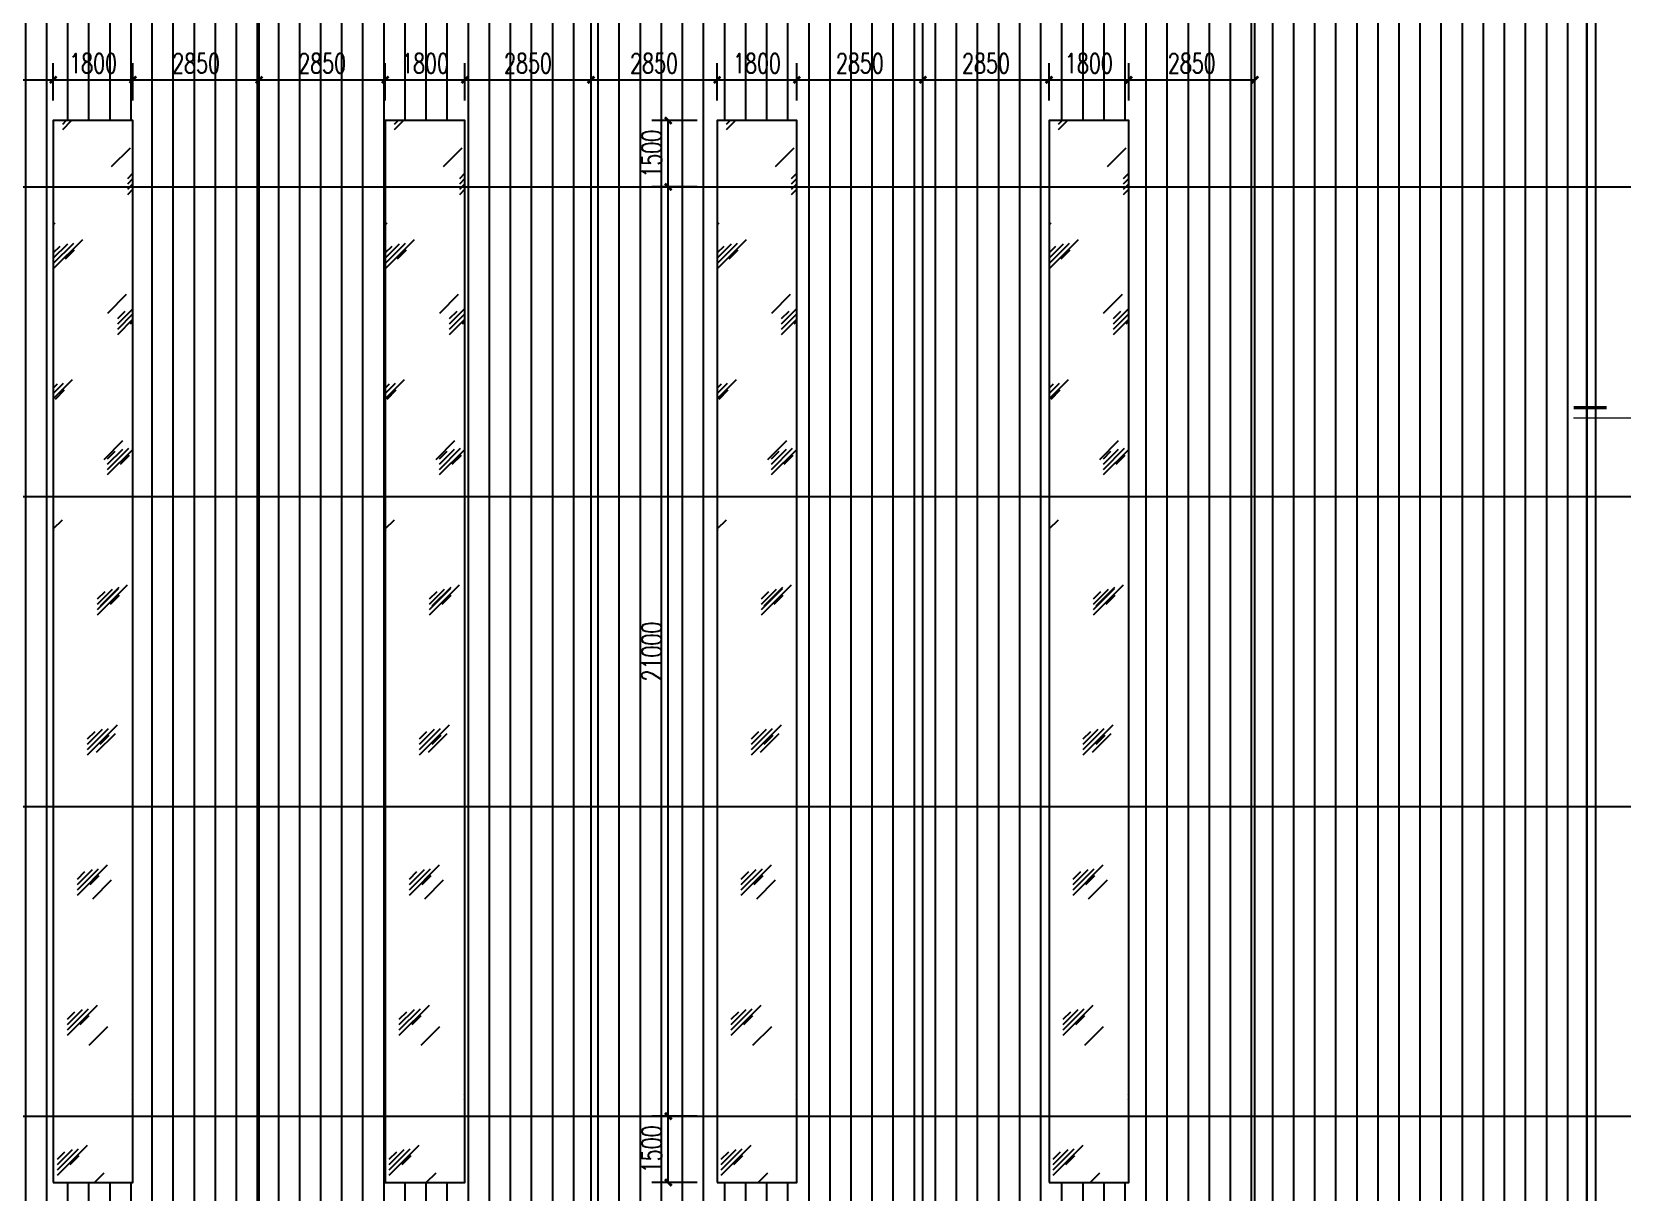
# Model space of a CAD drawing. Extents: x 962303 to 1579583, y -174742 to 224716.
# Drawn here: x 1523587 to 1559523, y 36094 to 62319 of the extents above; entities that cross this region are included whole.
import ezdxf

# ---------------------------------------------------------------- set-up
doc = ezdxf.new("R2010")
doc.units = 0
doc.header["$LTSCALE"] = 1000
doc.header["$MEASUREMENT"] = 0
doc.layers.add('DIM_IDEN', color=3, linetype='Continuous', lineweight=0)
doc.layers.add('DOTE', color=1, linetype='Continuous')
doc.layers.add('PUB_DIM', color=3, linetype='Continuous')
doc.styles.add('_TCH_DIM_T3', font='SIMPLEX', dxfattribs={"width": 0.705882, "bigfont": 'GBCBIG'})
doc.dimstyles.new('_TCH_ARCH&&150', dxfattribs={"dimtxt": 446.25, "dimasz": 150, "dimexe": 375, "dimexo": 450, "dimgap": 150, "dimtad": 1, "dimdec": 0, "dimzin": 0, "dimdsep": 46, "dimtxsty": '_TCH_DIM_T3', "dimblk": 'ARCHTICK', "dimcen": 0.09, "dimclrt": 7, "dimazin": 2, "dimtfac": 1, "dimtdec": 0, "dimtix": 1, "dimtmove": 2, "dimatfit": 3, "dimfxl": 0, "dimtolj": 1, "dimtzin": 0, "dimarcsym": 0})

# ---------------------------------------------------------------- blocks, each defined once
blk = doc.blocks.new('_ArchTick')
at = {"color": 0, "linetype": 'ByBlock', "const_width": 0.4}
blk.add_lwpolyline([(-0.5, -0.5), (0.5, 0.5)], dxfattribs=at)
blk = doc.blocks.new('*D119')
at = {"layer": 'Defpoints', "color": 0}
for p in [(1537969, 60313), (1539073, 60313), (1539073, 58813)]:
    blk.add_point(p, dxfattribs=at)
at = {"layer": 'PUB_DIM', "color": 0, "lineweight": -2}
for p, q in [((1538623, 60313), (1537594, 60313)), ((1537969, 58813), (1537969, 60313)), ((1538623, 58813), (1537594, 58813))]:
    blk.add_line(p, q, dxfattribs=at)
at = {"layer": 'PUB_DIM', "color": 0, "lineweight": -2, "xscale": 150, "yscale": 150, "zscale": 150}
for p, rotation in [((1537969, 60313), 90), ((1537969, 58813), 270)]:
    blk.add_blockref('_ArchTick', p, dxfattribs=dict(at, rotation=rotation))
at = {"layer": 'PUB_DIM', "color": 7, "insert": (1537596, 59563), "char_height": 446.2, "attachment_point": 5, "rotation": 90, "style": '_TCH_DIM_T3'}
blk.add_mtext('\\A1;1500', dxfattribs=at)
blk = doc.blocks.new('*D120')
at = {"layer": 'Defpoints', "color": 0}
for p in [(1537969, 58813), (1539073, 58813), (1539073, 37813)]:
    blk.add_point(p, dxfattribs=at)
at = {"layer": 'PUB_DIM', "color": 0, "lineweight": -2}
for p, q in [((1538623, 58813), (1537594, 58813)), ((1537969, 37813), (1537969, 58813)), ((1538623, 37813), (1537594, 37813))]:
    blk.add_line(p, q, dxfattribs=at)
at = {"layer": 'PUB_DIM', "color": 0, "lineweight": -2, "xscale": 150, "yscale": 150, "zscale": 150}
for p, rotation in [((1537969, 58813), 90), ((1537969, 37813), 270)]:
    blk.add_blockref('_ArchTick', p, dxfattribs=dict(at, rotation=rotation))
at = {"layer": 'PUB_DIM', "color": 7, "insert": (1537596, 48313), "char_height": 446.2, "attachment_point": 5, "rotation": 90, "style": '_TCH_DIM_T3'}
blk.add_mtext('\\A1;21000', dxfattribs=at)
blk = doc.blocks.new('*D121')
at = {"layer": 'Defpoints', "color": 0}
for p in [(1537969, 37813), (1539073, 37813), (1539073, 36313)]:
    blk.add_point(p, dxfattribs=at)
at = {"layer": 'PUB_DIM', "color": 0, "lineweight": -2}
for p, q in [((1538623, 37813), (1537594, 37813)), ((1537969, 36313), (1537969, 37813)), ((1538623, 36313), (1537594, 36313))]:
    blk.add_line(p, q, dxfattribs=at)
at = {"layer": 'PUB_DIM', "color": 0, "lineweight": -2, "xscale": 150, "yscale": 150, "zscale": 150}
for p, rotation in [((1537969, 37813), 90), ((1537969, 36313), 270)]:
    blk.add_blockref('_ArchTick', p, dxfattribs=dict(at, rotation=rotation))
at = {"layer": 'PUB_DIM', "color": 7, "insert": (1537596, 37063), "char_height": 446.2, "attachment_point": 5, "rotation": 90, "style": '_TCH_DIM_T3'}
blk.add_mtext('\\A1;1500', dxfattribs=at)
blk = doc.blocks.new('*D188')
at = {"layer": 'Defpoints', "color": 0}
for p in [(1524073, 61234), (1521223, 60313), (1524073, 60313)]:
    blk.add_point(p, dxfattribs=at)
at = {"layer": 'PUB_DIM', "color": 0, "lineweight": -2}
for p, q in [((1521223, 60763), (1521223, 61609)), ((1524073, 60763), (1524073, 61609)), ((1521223, 61234), (1524073, 61234))]:
    blk.add_line(p, q, dxfattribs=at)
at = {"layer": 'PUB_DIM', "color": 0, "lineweight": -2, "xscale": 150, "yscale": 150, "zscale": 150, "rotation": 180}
blk.add_blockref('_ArchTick', (1521223, 61234), dxfattribs=at)
at = {"layer": 'PUB_DIM', "color": 0, "lineweight": -2, "xscale": 150, "yscale": 150, "zscale": 150}
blk.add_blockref('_ArchTick', (1524073, 61234), dxfattribs=at)
at = {"layer": 'PUB_DIM', "color": 7, "insert": (1522648, 61607), "char_height": 446.2, "attachment_point": 5, "style": '_TCH_DIM_T3'}
blk.add_mtext('\\A1;2850', dxfattribs=at)
blk = doc.blocks.new('*D189')
at = {"layer": 'Defpoints', "color": 0}
for p in [(1525873, 61234), (1524073, 60313), (1525873, 60313)]:
    blk.add_point(p, dxfattribs=at)
at = {"layer": 'PUB_DIM', "color": 0, "lineweight": -2}
for p, q in [((1524073, 60763), (1524073, 61609)), ((1525873, 60763), (1525873, 61609)), ((1524073, 61234), (1525873, 61234))]:
    blk.add_line(p, q, dxfattribs=at)
at = {"layer": 'PUB_DIM', "color": 0, "lineweight": -2, "xscale": 150, "yscale": 150, "zscale": 150, "rotation": 180}
blk.add_blockref('_ArchTick', (1524073, 61234), dxfattribs=at)
at = {"layer": 'PUB_DIM', "color": 0, "lineweight": -2, "xscale": 150, "yscale": 150, "zscale": 150}
blk.add_blockref('_ArchTick', (1525873, 61234), dxfattribs=at)
at = {"layer": 'PUB_DIM', "color": 7, "insert": (1524973, 61607), "char_height": 446.2, "attachment_point": 5, "style": '_TCH_DIM_T3'}
blk.add_mtext('\\A1;1800', dxfattribs=at)
blk = doc.blocks.new('*D190')
at = {"layer": 'Defpoints', "color": 0}
for p in [(1528723, 61234), (1525873, 60313), (1528723, 60313)]:
    blk.add_point(p, dxfattribs=at)
at = {"layer": 'PUB_DIM', "color": 0, "lineweight": -2}
for p, q in [((1525873, 60763), (1525873, 61609)), ((1528723, 60763), (1528723, 61609)), ((1525873, 61234), (1528723, 61234))]:
    blk.add_line(p, q, dxfattribs=at)
at = {"layer": 'PUB_DIM', "color": 0, "lineweight": -2, "xscale": 150, "yscale": 150, "zscale": 150, "rotation": 180}
blk.add_blockref('_ArchTick', (1525873, 61234), dxfattribs=at)
at = {"layer": 'PUB_DIM', "color": 0, "lineweight": -2, "xscale": 150, "yscale": 150, "zscale": 150}
blk.add_blockref('_ArchTick', (1528723, 61234), dxfattribs=at)
at = {"layer": 'PUB_DIM', "color": 7, "insert": (1527298, 61607), "char_height": 446.2, "attachment_point": 5, "style": '_TCH_DIM_T3'}
blk.add_mtext('\\A1;2850', dxfattribs=at)
blk = doc.blocks.new('*D191')
at = {"layer": 'Defpoints', "color": 0}
for p in [(1531573, 61234), (1528723, 60313), (1531573, 60313)]:
    blk.add_point(p, dxfattribs=at)
at = {"layer": 'PUB_DIM', "color": 0, "lineweight": -2}
for p, q in [((1528723, 60763), (1528723, 61609)), ((1531573, 60763), (1531573, 61609)), ((1528723, 61234), (1531573, 61234))]:
    blk.add_line(p, q, dxfattribs=at)
at = {"layer": 'PUB_DIM', "color": 0, "lineweight": -2, "xscale": 150, "yscale": 150, "zscale": 150, "rotation": 180}
blk.add_blockref('_ArchTick', (1528723, 61234), dxfattribs=at)
at = {"layer": 'PUB_DIM', "color": 0, "lineweight": -2, "xscale": 150, "yscale": 150, "zscale": 150}
blk.add_blockref('_ArchTick', (1531573, 61234), dxfattribs=at)
at = {"layer": 'PUB_DIM', "color": 7, "insert": (1530148, 61607), "char_height": 446.2, "attachment_point": 5, "style": '_TCH_DIM_T3'}
blk.add_mtext('\\A1;2850', dxfattribs=at)
blk = doc.blocks.new('*D192')
at = {"layer": 'Defpoints', "color": 0}
for p in [(1533373, 61234), (1531573, 60313), (1533373, 60313)]:
    blk.add_point(p, dxfattribs=at)
at = {"layer": 'PUB_DIM', "color": 0, "lineweight": -2}
for p, q in [((1531573, 60763), (1531573, 61609)), ((1533373, 60763), (1533373, 61609)), ((1531573, 61234), (1533373, 61234))]:
    blk.add_line(p, q, dxfattribs=at)
at = {"layer": 'PUB_DIM', "color": 0, "lineweight": -2, "xscale": 150, "yscale": 150, "zscale": 150, "rotation": 180}
blk.add_blockref('_ArchTick', (1531573, 61234), dxfattribs=at)
at = {"layer": 'PUB_DIM', "color": 0, "lineweight": -2, "xscale": 150, "yscale": 150, "zscale": 150}
blk.add_blockref('_ArchTick', (1533373, 61234), dxfattribs=at)
at = {"layer": 'PUB_DIM', "color": 7, "insert": (1532473, 61607), "char_height": 446.2, "attachment_point": 5, "style": '_TCH_DIM_T3'}
blk.add_mtext('\\A1;1800', dxfattribs=at)
blk = doc.blocks.new('*D193')
at = {"layer": 'Defpoints', "color": 0}
for p in [(1536223, 61234), (1533373, 60313), (1536223, 60313)]:
    blk.add_point(p, dxfattribs=at)
at = {"layer": 'PUB_DIM', "color": 0, "lineweight": -2}
for p, q in [((1533373, 60763), (1533373, 61609)), ((1536223, 60763), (1536223, 61609)), ((1533373, 61234), (1536223, 61234))]:
    blk.add_line(p, q, dxfattribs=at)
at = {"layer": 'PUB_DIM', "color": 0, "lineweight": -2, "xscale": 150, "yscale": 150, "zscale": 150, "rotation": 180}
blk.add_blockref('_ArchTick', (1533373, 61234), dxfattribs=at)
at = {"layer": 'PUB_DIM', "color": 0, "lineweight": -2, "xscale": 150, "yscale": 150, "zscale": 150}
blk.add_blockref('_ArchTick', (1536223, 61234), dxfattribs=at)
at = {"layer": 'PUB_DIM', "color": 7, "insert": (1534798, 61607), "char_height": 446.2, "attachment_point": 5, "style": '_TCH_DIM_T3'}
blk.add_mtext('\\A1;2850', dxfattribs=at)
blk = doc.blocks.new('*D194')
at = {"layer": 'Defpoints', "color": 0}
for p in [(1539073, 61234), (1536223, 60313), (1539073, 60313)]:
    blk.add_point(p, dxfattribs=at)
at = {"layer": 'PUB_DIM', "color": 0, "lineweight": -2}
for p, q in [((1536223, 60763), (1536223, 61609)), ((1539073, 60763), (1539073, 61609)), ((1536223, 61234), (1539073, 61234))]:
    blk.add_line(p, q, dxfattribs=at)
at = {"layer": 'PUB_DIM', "color": 0, "lineweight": -2, "xscale": 150, "yscale": 150, "zscale": 150, "rotation": 180}
blk.add_blockref('_ArchTick', (1536223, 61234), dxfattribs=at)
at = {"layer": 'PUB_DIM', "color": 0, "lineweight": -2, "xscale": 150, "yscale": 150, "zscale": 150}
blk.add_blockref('_ArchTick', (1539073, 61234), dxfattribs=at)
at = {"layer": 'PUB_DIM', "color": 7, "insert": (1537648, 61607), "char_height": 446.2, "attachment_point": 5, "style": '_TCH_DIM_T3'}
blk.add_mtext('\\A1;2850', dxfattribs=at)
blk = doc.blocks.new('*D195')
at = {"layer": 'Defpoints', "color": 0}
for p in [(1540873, 61234), (1539073, 60313), (1540873, 60313)]:
    blk.add_point(p, dxfattribs=at)
at = {"layer": 'PUB_DIM', "color": 0, "lineweight": -2}
for p, q in [((1539073, 60763), (1539073, 61609)), ((1540873, 60763), (1540873, 61609)), ((1539073, 61234), (1540873, 61234))]:
    blk.add_line(p, q, dxfattribs=at)
at = {"layer": 'PUB_DIM', "color": 0, "lineweight": -2, "xscale": 150, "yscale": 150, "zscale": 150, "rotation": 180}
blk.add_blockref('_ArchTick', (1539073, 61234), dxfattribs=at)
at = {"layer": 'PUB_DIM', "color": 0, "lineweight": -2, "xscale": 150, "yscale": 150, "zscale": 150}
blk.add_blockref('_ArchTick', (1540873, 61234), dxfattribs=at)
at = {"layer": 'PUB_DIM', "color": 7, "insert": (1539973, 61607), "char_height": 446.2, "attachment_point": 5, "style": '_TCH_DIM_T3'}
blk.add_mtext('\\A1;1800', dxfattribs=at)
blk = doc.blocks.new('*D196')
at = {"layer": 'Defpoints', "color": 0}
for p in [(1543723, 61234), (1540873, 60313), (1543723, 60313)]:
    blk.add_point(p, dxfattribs=at)
at = {"layer": 'PUB_DIM', "color": 0, "lineweight": -2}
for p, q in [((1540873, 60763), (1540873, 61609)), ((1543723, 60763), (1543723, 61609)), ((1540873, 61234), (1543723, 61234))]:
    blk.add_line(p, q, dxfattribs=at)
at = {"layer": 'PUB_DIM', "color": 0, "lineweight": -2, "xscale": 150, "yscale": 150, "zscale": 150, "rotation": 180}
blk.add_blockref('_ArchTick', (1540873, 61234), dxfattribs=at)
at = {"layer": 'PUB_DIM', "color": 0, "lineweight": -2, "xscale": 150, "yscale": 150, "zscale": 150}
blk.add_blockref('_ArchTick', (1543723, 61234), dxfattribs=at)
at = {"layer": 'PUB_DIM', "color": 7, "insert": (1542298, 61607), "char_height": 446.2, "attachment_point": 5, "style": '_TCH_DIM_T3'}
blk.add_mtext('\\A1;2850', dxfattribs=at)
blk = doc.blocks.new('*D197')
at = {"layer": 'Defpoints', "color": 0}
for p in [(1546573, 61234), (1543723, 60313), (1546573, 60313)]:
    blk.add_point(p, dxfattribs=at)
at = {"layer": 'PUB_DIM', "color": 0, "lineweight": -2}
for p, q in [((1543723, 60763), (1543723, 61609)), ((1546573, 60763), (1546573, 61609)), ((1543723, 61234), (1546573, 61234))]:
    blk.add_line(p, q, dxfattribs=at)
at = {"layer": 'PUB_DIM', "color": 0, "lineweight": -2, "xscale": 150, "yscale": 150, "zscale": 150, "rotation": 180}
blk.add_blockref('_ArchTick', (1543723, 61234), dxfattribs=at)
at = {"layer": 'PUB_DIM', "color": 0, "lineweight": -2, "xscale": 150, "yscale": 150, "zscale": 150}
blk.add_blockref('_ArchTick', (1546573, 61234), dxfattribs=at)
at = {"layer": 'PUB_DIM', "color": 7, "insert": (1545148, 61607), "char_height": 446.2, "attachment_point": 5, "style": '_TCH_DIM_T3'}
blk.add_mtext('\\A1;2850', dxfattribs=at)
blk = doc.blocks.new('*D198')
at = {"layer": 'Defpoints', "color": 0}
for p in [(1548373, 61234), (1546573, 60313), (1548373, 60313)]:
    blk.add_point(p, dxfattribs=at)
at = {"layer": 'PUB_DIM', "color": 0, "lineweight": -2}
for p, q in [((1546573, 60763), (1546573, 61609)), ((1548373, 60763), (1548373, 61609)), ((1546573, 61234), (1548373, 61234))]:
    blk.add_line(p, q, dxfattribs=at)
at = {"layer": 'PUB_DIM', "color": 0, "lineweight": -2, "xscale": 150, "yscale": 150, "zscale": 150, "rotation": 180}
blk.add_blockref('_ArchTick', (1546573, 61234), dxfattribs=at)
at = {"layer": 'PUB_DIM', "color": 0, "lineweight": -2, "xscale": 150, "yscale": 150, "zscale": 150}
blk.add_blockref('_ArchTick', (1548373, 61234), dxfattribs=at)
at = {"layer": 'PUB_DIM', "color": 7, "insert": (1547473, 61607), "char_height": 446.2, "attachment_point": 5, "style": '_TCH_DIM_T3'}
blk.add_mtext('\\A1;1800', dxfattribs=at)
blk = doc.blocks.new('*D199')
at = {"layer": 'Defpoints', "color": 0}
for p in [(1551223, 61234), (1548373, 60313), (1551223, 60313)]:
    blk.add_point(p, dxfattribs=at)
at = {"layer": 'PUB_DIM', "color": 0, "lineweight": -2}
for p, q in [((1548373, 60763), (1548373, 61609)), ((1551223, 60763), (1551223, 61609)), ((1548373, 61234), (1551223, 61234))]:
    blk.add_line(p, q, dxfattribs=at)
at = {"layer": 'PUB_DIM', "color": 0, "lineweight": -2, "xscale": 150, "yscale": 150, "zscale": 150, "rotation": 180}
blk.add_blockref('_ArchTick', (1548373, 61234), dxfattribs=at)
at = {"layer": 'PUB_DIM', "color": 0, "lineweight": -2, "xscale": 150, "yscale": 150, "zscale": 150}
blk.add_blockref('_ArchTick', (1551223, 61234), dxfattribs=at)
at = {"layer": 'PUB_DIM', "color": 7, "insert": (1549798, 61607), "char_height": 446.2, "attachment_point": 5, "style": '_TCH_DIM_T3'}
blk.add_mtext('\\A1;2850', dxfattribs=at)

msp = doc.modelspace()

# ---------------------------------------------------------------- hatches: boundary and pattern name
h = msp.add_hatch()
h.set_pattern_fill('LINE', color=251, scale=500, angle=90, style=0)
h.set_pattern_definition([(90, (905277.7, 33526), (-476.25, 3e-14), [])])
h.paths.add_polyline_path([(1518373.2, 60313.1), (1518373.2, 58813.1), (1521223.2, 58813.1), (1521223.2, 65213.1), (1513723.2, 65213.1), (1513723.2, 58813.1), (1516573.2, 58813.1), (1516573.2, 60313.1)])
h.paths.add_polyline_path([(1525873.2, 60313.1), (1525873.2, 58813.1), (1528723.2, 58813.1), (1528723.2, 65213.1), (1521223.2, 65213.1), (1521223.2, 58813.1), (1524073.2, 58813.1), (1524073.2, 60313.1)])
h.paths.add_polyline_path([(1531573.2, 60313.1), (1533373.2, 60313.1), (1533373.2, 58813.1), (1536223.2, 58813.1), (1536223.2, 65213.1), (1528723.2, 65213.1), (1528723.2, 58813.1), (1531573.2, 58813.1)])
h.paths.add_polyline_path([(1533373.2, 51813.1), (1536223.2, 51813.1), (1536223.2, 58813.1), (1533373.2, 58813.1)])
h.paths.add_polyline_path([(1531573.2, 58813.1), (1528723.2, 58813.1), (1528723.2, 51813.1), (1531573.2, 51813.1)])
h.paths.add_polyline_path([(1528723.2, 58813.1), (1525873.2, 58813.1), (1525873.2, 51813.1), (1528723.2, 51813.1)])
h.paths.add_polyline_path([(1524073.2, 58813.1), (1521223.2, 58813.1), (1521223.2, 51813.1), (1524073.2, 51813.1)])
h.paths.add_polyline_path([(1521223.2, 58813.1), (1518373.2, 58813.1), (1518373.2, 51813.1), (1521223.2, 51813.1)])
h.paths.add_polyline_path([(1513723.2, 51813.1), (1516573.2, 51813.1), (1516573.2, 58813.1), (1513723.2, 58813.1)])
h.paths.add_polyline_path([(1516573.2, 51813.1), (1513723.2, 51813.1), (1513723.2, 44813.1), (1516573.2, 44813.1)])
h.paths.add_polyline_path([(1518373.2, 44813.1), (1521223.2, 44813.1), (1521223.2, 51813.1), (1518373.2, 51813.1)])
h.paths.add_polyline_path([(1524073.2, 51813.1), (1521223.2, 51813.1), (1521223.2, 44813.1), (1524073.2, 44813.1)])
h.paths.add_polyline_path([(1525873.2, 44813.1), (1528723.2, 44813.1), (1528723.2, 51813.1), (1525873.2, 51813.1)])
h.paths.add_polyline_path([(1528723.2, 44813.1), (1531573.2, 44813.1), (1531573.2, 51813.1), (1528723.2, 51813.1)])
h.paths.add_polyline_path([(1536223.2, 51813.1), (1533373.2, 51813.1), (1533373.2, 44813.1), (1536223.2, 44813.1)])
h.paths.add_polyline_path([(1536223.2, 44813.1), (1533373.2, 44813.1), (1533373.2, 37813.1), (1536223.2, 37813.1)])
h.paths.add_polyline_path([(1531573.2, 44813.1), (1528723.2, 44813.1), (1528723.2, 37813.1), (1531573.2, 37813.1)])
h.paths.add_polyline_path([(1528723.2, 44813.1), (1525873.2, 44813.1), (1525873.2, 37813.1), (1528723.2, 37813.1)])
h.paths.add_polyline_path([(1521223.2, 37813.1), (1524073.2, 37813.1), (1524073.2, 44813.1), (1521223.2, 44813.1)])
h.paths.add_polyline_path([(1518373.2, 37813.1), (1521223.2, 37813.1), (1521223.2, 44813.1), (1518373.2, 44813.1)])
h.paths.add_polyline_path([(1513723.2, 37813.1), (1516573.2, 37813.1), (1516573.2, 44813.1), (1513723.2, 44813.1)])
h.paths.add_polyline_path([(1521223.2, 31413.1), (1521223.2, 37813.1), (1518373.2, 37813.1), (1518373.2, 36313.1), (1516573.2, 36313.1), (1516573.2, 37813.1), (1513723.2, 37813.1), (1513723.2, 31413.1)])
h.paths.add_polyline_path([(1528723.2, 31413.1), (1528723.2, 37813.1), (1525873.2, 37813.1), (1525873.2, 36313.1), (1524073.2, 36313.1), (1524073.2, 37813.1), (1521223.2, 37813.1), (1521223.2, 31413.1)])
h.paths.add_polyline_path([(1536223.2, 31413.1), (1536223.2, 37813.1), (1533373.2, 37813.1), (1533373.2, 36313.1), (1531573.2, 36313.1), (1531573.2, 37813.1), (1528723.2, 37813.1), (1528723.2, 31413.1)])
h = msp.add_hatch()
h.set_pattern_fill('LINE', color=251, scale=500, angle=90, style=0)
h.set_pattern_definition([(90, (362429.8, 33526), (-476.25, 3e-14), [])])
h.paths.add_polyline_path([(1540873.2, 60313.1), (1540873.2, 58813.1), (1543723.2, 58813.1), (1543723.2, 65213.1), (1536223.2, 65213.1), (1536223.2, 58813.1), (1539073.2, 58813.1), (1539073.2, 60313.1)])
h.paths.add_polyline_path([(1548373.2, 60313.1), (1548373.2, 58813.1), (1551223.2, 58813.1), (1551223.2, 65213.1), (1543723.2, 65213.1), (1543723.2, 58813.1), (1546573.2, 58813.1), (1546573.2, 60313.1)])
h.paths.add_polyline_path([(1558723.2, 65213.1), (1551223.2, 65213.1), (1551223.2, 58813.1), (1558723.2, 58813.1)])
h.paths.add_polyline_path([(1551223.2, 58813.1), (1551223.2, 51813.1), (1558723.2, 51813.1), (1558723.2, 58813.1)])
h.paths.add_polyline_path([(1548373.2, 51813.1), (1551223.2, 51813.1), (1551223.2, 58813.1), (1548373.2, 58813.1)])
h.paths.add_polyline_path([(1546573.2, 58813.1), (1543723.2, 58813.1), (1543723.2, 51813.1), (1546573.2, 51813.1)])
h.paths.add_polyline_path([(1543723.2, 58813.1), (1540873.2, 58813.1), (1540873.2, 51813.1), (1543723.2, 51813.1)])
h.paths.add_polyline_path([(1536223.2, 51813.1), (1539073.2, 51813.1), (1539073.2, 58813.1), (1536223.2, 58813.1)])
h.paths.add_polyline_path([(1536223.2, 44813.1), (1539073.2, 44813.1), (1539073.2, 51813.1), (1536223.2, 51813.1)])
h.paths.add_polyline_path([(1543723.2, 51813.1), (1540873.2, 51813.1), (1540873.2, 44813.1), (1543723.2, 44813.1)])
h.paths.add_polyline_path([(1546573.2, 51813.1), (1543723.2, 51813.1), (1543723.2, 44813.1), (1546573.2, 44813.1)])
h.paths.add_polyline_path([(1551223.2, 51813.1), (1548373.2, 51813.1), (1548373.2, 44813.1), (1551223.2, 44813.1)])
h.paths.add_polyline_path([(1558723.2, 44813.1), (1558723.2, 51813.1), (1551223.2, 51813.1), (1551223.2, 44813.1)])
h.paths.add_polyline_path([(1558723.2, 37813.1), (1558723.2, 44813.1), (1551223.2, 44813.1), (1551223.2, 37813.1)])
h.paths.add_polyline_path([(1548373.2, 37813.1), (1551223.2, 37813.1), (1551223.2, 44813.1), (1548373.2, 44813.1)])
h.paths.add_polyline_path([(1543723.2, 37813.1), (1546573.2, 37813.1), (1546573.2, 44813.1), (1543723.2, 44813.1)])
h.paths.add_polyline_path([(1540873.2, 37813.1), (1543723.2, 37813.1), (1543723.2, 44813.1), (1540873.2, 44813.1)])
h.paths.add_polyline_path([(1536223.2, 37813.1), (1539073.2, 37813.1), (1539073.2, 44813.1), (1536223.2, 44813.1)])
h.paths.add_polyline_path([(1536223.2, 31413.1), (1543723.2, 31413.1), (1543723.2, 37813.1), (1540873.2, 37813.1), (1540873.2, 36313.1), (1539073.2, 36313.1), (1539073.2, 37813.1), (1536223.2, 37813.1)])
h.paths.add_polyline_path([(1551223.2, 31413.1), (1551223.2, 37813.1), (1548373.2, 37813.1), (1548373.2, 36313.1), (1546573.2, 36313.1), (1546573.2, 37813.1), (1543723.2, 37813.1), (1543723.2, 31413.1)])
h.paths.add_polyline_path([(1558723.2, 31413.1), (1558723.2, 37813.1), (1551223.2, 37813.1), (1551223.2, 31413.1)])
h = msp.add_hatch()
h.set_pattern_fill('玻璃1', color=4, scale=300, style=0)
h.set_pattern_definition([(45, (912777.7, 33646), (-1469.651, 1469.651), [672, -1728]), (45, (913065.7, 33766), (-1469.651, 1469.651), [288, -2112]), (45, (912777.7, 33766), (-1469.651, 1469.651), [480, -1920]), (45, (912921.7, 33646), (1612.2035, -1612.2035), [600, -1800]), (45, (912777.7, 33526), (-1469.651, 1469.651), [960, -1440]), (45, (912777.7, 33886), (-1469.651, 1469.651), [240, -2160])])
h.paths.add_polyline_path([(1525873.2, 60313.1), (1524073.2, 60313.1), (1524073.2, 58813.1), (1525873.2, 58813.1)])
h.paths.add_polyline_path([(1525873.2, 58813.1), (1524073.2, 58813.1), (1524073.2, 51813.1), (1525873.2, 51813.1)])
h.paths.add_polyline_path([(1525873.2, 51813.1), (1524073.2, 51813.1), (1524073.2, 44813.1), (1525873.2, 44813.1)])
h.paths.add_polyline_path([(1525873.2, 44813.1), (1524073.2, 44813.1), (1524073.2, 37813.1), (1525873.2, 37813.1)])
h.paths.add_polyline_path([(1525873.2, 37813.1), (1524073.2, 37813.1), (1524073.2, 36313.1), (1525873.2, 36313.1)])
h = msp.add_hatch()
h.set_pattern_fill('玻璃1', color=4, scale=300, style=0)
h.set_pattern_definition([(45, (920277.7, 33646), (-1469.651, 1469.651), [672, -1728]), (45, (920565.7, 33766), (-1469.651, 1469.651), [288, -2112]), (45, (920277.7, 33766), (-1469.651, 1469.651), [480, -1920]), (45, (920421.7, 33646), (1612.2035, -1612.2035), [600, -1800]), (45, (920277.7, 33526), (-1469.651, 1469.651), [960, -1440]), (45, (920277.7, 33886), (-1469.651, 1469.651), [240, -2160])])
h.paths.add_polyline_path([(1533373.2, 60313.1), (1531573.2, 60313.1), (1531573.2, 58813.1), (1533373.2, 58813.1)])
h.paths.add_polyline_path([(1533373.2, 58813.1), (1531573.2, 58813.1), (1531573.2, 51813.1), (1533373.2, 51813.1)])
h.paths.add_polyline_path([(1533373.2, 51813.1), (1531573.2, 51813.1), (1531573.2, 44813.1), (1533373.2, 44813.1)])
h.paths.add_polyline_path([(1533373.2, 44813.1), (1531573.2, 44813.1), (1531573.2, 37813.1), (1533373.2, 37813.1)])
h.paths.add_polyline_path([(1533373.2, 37813.1), (1531573.2, 37813.1), (1531573.2, 36313.1), (1533373.2, 36313.1)])
h = msp.add_hatch()
h.set_pattern_fill('玻璃1', color=4, scale=300, style=0)
h.set_pattern_definition([(45, (927777.7, 33646), (-1469.651, 1469.651), [672, -1728]), (45, (928065.7, 33766), (-1469.651, 1469.651), [288, -2112]), (45, (927777.7, 33766), (-1469.651, 1469.651), [480, -1920]), (45, (927921.7, 33646), (1612.2035, -1612.2035), [600, -1800]), (45, (927777.7, 33526), (-1469.651, 1469.651), [960, -1440]), (45, (927777.7, 33886), (-1469.651, 1469.651), [240, -2160])])
h.paths.add_polyline_path([(1540873.2, 60313.1), (1539073.2, 60313.1), (1539073.2, 58813.1), (1540873.2, 58813.1)])
h.paths.add_polyline_path([(1540873.2, 58813.1), (1539073.2, 58813.1), (1539073.2, 51813.1), (1540873.2, 51813.1)])
h.paths.add_polyline_path([(1540873.2, 51813.1), (1539073.2, 51813.1), (1539073.2, 44813.1), (1540873.2, 44813.1)])
h.paths.add_polyline_path([(1540873.2, 44813.1), (1539073.2, 44813.1), (1539073.2, 37813.1), (1540873.2, 37813.1)])
h.paths.add_polyline_path([(1540873.2, 37813.1), (1539073.2, 37813.1), (1539073.2, 36313.1), (1540873.2, 36313.1)])
h = msp.add_hatch()
h.set_pattern_fill('玻璃1', color=4, scale=300, style=0)
h.set_pattern_definition([(45, (935277.7, 33646), (-1469.651, 1469.651), [672, -1728]), (45, (935565.7, 33766), (-1469.651, 1469.651), [288, -2112]), (45, (935277.7, 33766), (-1469.651, 1469.651), [480, -1920]), (45, (935421.7, 33646), (1612.2035, -1612.2035), [600, -1800]), (45, (935277.7, 33526), (-1469.651, 1469.651), [960, -1440]), (45, (935277.7, 33886), (-1469.651, 1469.651), [240, -2160])])
h.paths.add_polyline_path([(1548373.2, 60313.1), (1546573.2, 60313.1), (1546573.2, 58813.1), (1548373.2, 58813.1)])
h.paths.add_polyline_path([(1548373.2, 58813.1), (1546573.2, 58813.1), (1546573.2, 51813.1), (1548373.2, 51813.1)])
h.paths.add_polyline_path([(1548373.2, 51813.1), (1546573.2, 51813.1), (1546573.2, 44813.1), (1548373.2, 44813.1)])
h.paths.add_polyline_path([(1548373.2, 44813.1), (1546573.2, 44813.1), (1546573.2, 37813.1), (1548373.2, 37813.1)])
h.paths.add_polyline_path([(1548373.2, 37813.1), (1546573.2, 37813.1), (1546573.2, 36313.1), (1548373.2, 36313.1)])

# ---------------------------------------------------------------- linework, layer by layer
for p, q in [((1558723.2, 65813.1), (1558723.2, 30813.1)), ((1558923.2, 66013.1), (1558923.2, 30613.1))]:
    msp.add_line(p, q)
for points in [[(1524073.2, 36313.1), (1525873.2, 36313.1), (1525873.2, 60313.1), (1524073.2, 60313.1)], [(1531573.2, 36313.1), (1533373.2, 36313.1), (1533373.2, 60313.1), (1531573.2, 60313.1)], [(1539073.2, 36313.1), (1540873.2, 36313.1), (1540873.2, 60313.1), (1539073.2, 60313.1)], [(1546573.2, 36313.1), (1548373.2, 36313.1), (1548373.2, 60313.1), (1546573.2, 60313.1)]]:
    msp.add_lwpolyline(points, close=True)
at = {"layer": 'DIM_IDEN'}
msp.add_line((1558424.1, 53596.6), (1565453.4, 53596.6), dxfattribs=at)
at = {"layer": 'DIM_IDEN', "const_width": 75}
msp.add_lwpolyline([(1558424.1, 53821.6), (1559174.1, 53821.6)], dxfattribs=at)
at = {"layer": 'DOTE'}
for p, q in [((1528723.2, 29813.1), (1528723.2, 66813.1)), ((1536223.2, 29813.1), (1536223.2, 66813.1)), ((1543723.2, 29813.1), (1543723.2, 66813.1)), ((1551223.2, 29813.1), (1551223.2, 66813.1)), ((1558723.2, 29813.1), (1558723.2, 66813.1)), ((1558723.2, 29813.1), (1558723.2, 66813.1)), ((1347723.2, 58813.1), (1559723.2, 58813.1)), ((1347723.2, 51813.1), (1559723.2, 51813.1)), ((1347723.2, 44813.1), (1559723.2, 44813.1)), ((1347723.2, 37813.1), (1559723.2, 37813.1))]:
    msp.add_line(p, q, dxfattribs=at)

# ---------------------------------------------------------------- dimensions: what is measured, and where the dimension line sits
at = {"layer": 'PUB_DIM'}
for p1, p2, distance, picture, middle in [((1521223.2, 60313.1), (1524073.2, 60313.1), 921, '*D188', (1522648.2, 61607.2)), ((1524073.2, 60313.1), (1525873.2, 60313.1), 921, '*D189', (1524973.2, 61607.2)), ((1525873.2, 60313.1), (1528723.2, 60313.1), 921, '*D190', (1527298.2, 61607.2)), ((1528723.2, 60313.1), (1531573.2, 60313.1), 921, '*D191', (1530148.2, 61607.2)), ((1531573.2, 60313.1), (1533373.2, 60313.1), 921, '*D192', (1532473.2, 61607.2)), ((1533373.2, 60313.1), (1536223.2, 60313.1), 921, '*D193', (1534798.2, 61607.2)), ((1536223.2, 60313.1), (1539073.2, 60313.1), 921, '*D194', (1537648.2, 61607.2)), ((1539073.2, 60313.1), (1540873.2, 60313.1), 921, '*D195', (1539973.2, 61607.2)), ((1540873.2, 60313.1), (1543723.2, 60313.1), 921, '*D196', (1542298.2, 61607.2)), ((1543723.2, 60313.1), (1546573.2, 60313.1), 921, '*D197', (1545148.2, 61607.2)), ((1546573.2, 60313.1), (1548373.2, 60313.1), 921, '*D198', (1547473.2, 61607.2)), ((1548373.2, 60313.1), (1551223.2, 60313.1), 921, '*D199', (1549798.2, 61607.2)), ((1539073.2, 58813.1), (1539073.2, 60313.1), 1103.7, '*D119', (1537596.3, 59563.1)), ((1539073.2, 37813.1), (1539073.2, 58813.1), 1103.7, '*D120', (1537596.3, 48313.1)), ((1539073.2, 36313.1), (1539073.2, 37813.1), 1103.7, '*D121', (1537596.3, 37063.1))]:
    dim = msp.add_aligned_dim(p1=p1, p2=p2, distance=distance, dimstyle='_TCH_ARCH&&150', dxfattribs=at)
    dim.commit()
    dim.dimension.update_dxf_attribs({"geometry": picture, "text_midpoint": middle})

doc.saveas('drawing.dxf')
